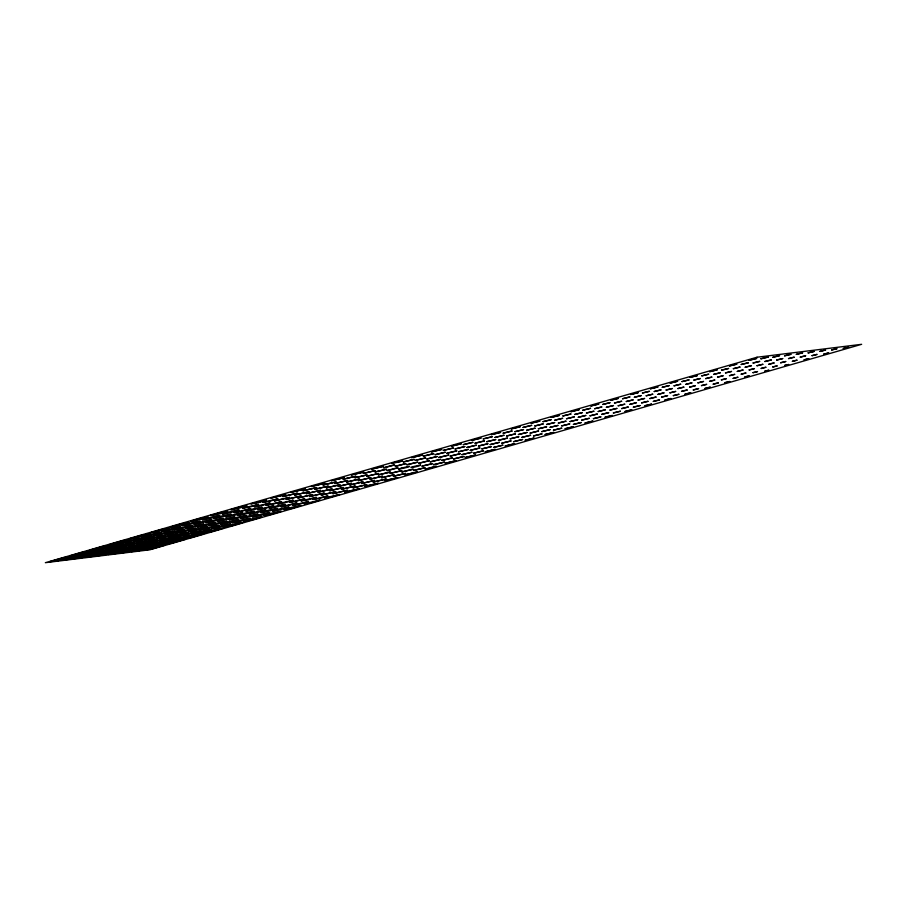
<?xml version="1.0" encoding="UTF-8"?>
<svg xmlns="http://www.w3.org/2000/svg" width="907" height="907" viewBox="0 0 907 907"><rect width="100%" height="100%" fill="white"/><g stroke="black" fill="none" stroke-linecap="round" stroke-linejoin="round"><path stroke-width="1.36" d="M61.393 560.277L75.587 556.161L83.954 555.095L69.76 559.211L61.415 560.299M84.805 557.374L98.806 553.304L107.06 552.25L93.251 556.274L84.918 557.397M130.189 538.599L142.41 535.017L150.052 533.974L137.83 537.568L130.268 538.633M145.211 540.005L157.557 536.4L165.255 535.357L152.92 538.985L145.29 540.05M139.973 547.238L153.317 543.361L161.197 542.329L148.068 546.173L140.041 547.272M141.798 547.975L128.182 551.944L119.849 553.055L133.454 549.064L141.775 547.953M153.385 546.558L139.61 550.549L131.504 551.569L145.267 547.579L153.385 546.513M177.046 532.772L188.803 529.325L196.218 528.305L184.45 531.774L177.069 532.806M188.849 522.761L177.602 526.049L170.471 527.058L181.717 523.713L188.871 522.715M171.763 540.016L184.359 536.332L192.193 535.266L179.597 538.973L171.786 540.039M188.373 532.545L176.207 536.094L168.611 537.148L180.776 533.543L188.395 532.5M199.959 531.117L187.851 534.654L180.278 535.697L192.386 532.114L199.982 531.071M203.542 532.783L215.628 529.246L223.201 528.214L211.116 531.763L203.576 532.817M242.566 522.636L231.013 526.003L223.689 527.012L235.276 523.588L242.588 522.579M657.949 394.33L664.173 392.799L658.051 394.375M664.967 399.987L671.101 398.479L665.001 400.021M675.613 391.45L669.74 392.878L675.647 391.416M693.243 389.919L698.651 388.581L693.322 389.965M703.492 381.484L697.721 382.901L703.515 381.428M734.636 374.398L729.409 375.702L734.659 374.353M765.837 367.301L760.95 368.503L765.859 367.256M794.147 357.211L788.489 358.616L794.135 357.188M792.401 361.303L797.174 360.136L792.401 361.326M812.003 355.646L817.105 354.388L812.082 355.68M394.318 462.445L391.654 463.466L399.84 461.765M399.896 461.754L402.561 460.779L394.375 462.434M401.155 468.148L398.524 469.157L399.25 469.146M407.005 467.388L409.635 466.425L408.91 466.391M412.889 466.686C405.146 469.225 422.311 465.71 420.44 464.974M401.427 468.069L408.751 466.402M406.733 467.468L399.409 469.123M412.991 466.663L420.383 464.974M393.627 465.008L383.366 467.763L384.092 467.763M384.307 467.74L394.568 465.019L393.842 464.985M395.917 466.289L406.041 463.568L395.146 466.255L395.883 466.289M397.107 467.842L386.779 470.574L387.504 470.608M387.799 470.574L398.116 467.831L397.402 467.797M435.473 466.357L425.111 469.146L425.837 469.134M426.177 469.1L436.528 466.345L435.813 466.311M49.692 561.716L58.116 560.662L72.424 556.513L63.978 557.578L49.692 561.716M69.828 555.934L77.979 554.903L91.822 550.878L83.659 551.921L69.862 555.912M73.127 558.803L81.415 557.76L95.507 553.678L87.197 554.733L73.161 558.78M81.551 554.472L89.634 553.451L103.364 549.449L95.258 550.504L81.551 554.472M89.952 550.141L97.843 549.143L111.232 545.232L103.33 546.275L89.997 550.118M93.262 553.021L101.278 552.012L114.906 548.032L106.867 549.075L93.308 552.998M101.686 548.69L109.498 547.703L122.762 543.815L114.928 544.846L101.686 548.69M96.505 555.9L104.702 554.869L118.624 550.832L110.416 551.875L96.505 555.9M110.087 544.359L117.706 543.395L130.642 539.608L123.001 540.617L110.132 544.325M104.963 551.569L112.921 550.56L126.458 546.615L118.477 547.647L105.065 551.513M113.398 547.227L121.141 546.252L134.304 542.397L126.538 543.418L113.443 547.204M108.182 554.46L116.345 553.429L130.211 549.404L122.026 550.447L108.182 554.46M121.81 542.896L129.361 541.944L142.172 538.191L134.599 539.189L121.867 542.862M116.652 550.118L124.565 549.109L138.023 545.186L130.086 546.218L116.697 550.084M125.098 545.776L132.796 544.801L145.857 540.98L138.147 541.989L125.143 545.742M133.533 541.445L141.004 540.493L153.714 536.785L146.208 537.76L133.533 541.445M128.329 548.667L136.209 547.669L149.61 543.769L141.696 544.79L128.329 548.667M141.946 537.114L149.496 536.116L161.571 532.556L154.269 533.531L142.002 537.08M136.787 544.325L144.44 543.361L157.421 539.552L149.757 540.561L136.787 544.325M150.335 532.783L157.716 531.808L169.462 528.339L162.353 529.291L150.403 532.749M153.668 535.652L160.868 534.733L173.112 531.162L165.879 532.103L153.668 535.652M148.465 542.874L156.072 541.91L168.997 538.146L161.367 539.132L148.465 542.874M162.081 531.321L169.382 530.357L180.981 526.933L173.951 527.874L162.138 531.287M143.136 550.13L151.242 549.109L165.017 545.096L156.888 546.15L143.181 550.107M156.934 538.531L164.303 537.602L176.82 533.951L169.428 534.915L156.934 538.531M151.639 545.776L159.485 544.79L172.795 540.901L164.938 541.921L151.684 545.753M165.38 534.2L172.806 533.225L184.654 529.722L177.489 530.686L165.437 534.166M160.131 541.434L167.716 540.47L180.595 536.706L172.988 537.704L160.188 541.4M173.804 529.858L181.037 528.906L192.511 525.516L185.255 526.525L173.804 529.858M182.205 525.527L189.268 524.597L200.39 521.298L193.622 522.217L182.273 525.493M163.283 544.336L171.117 543.35L184.416 539.461L176.559 540.493L163.328 544.313M190.595 521.208L197.488 520.289L208.293 517.103L201.365 518.056L190.595 521.208M185.516 528.407L192.692 527.455L204.064 524.099L196.853 525.096L185.516 528.407M193.939 524.076L200.923 523.146L211.921 519.881L204.903 520.867L193.939 524.076M188.758 531.298L196.105 530.323L207.794 526.876L200.708 527.829L188.815 531.264M202.34 519.745L209.154 518.838L219.8 515.675L212.952 516.639L202.408 519.7M183.429 538.543L190.98 537.59L203.803 533.838L196.229 534.835L183.429 538.543M197.216 526.956L204.347 526.003L215.617 522.67L208.769 523.6L197.273 526.91M210.719 515.425L217.363 514.53L227.702 511.48L221.376 512.319L210.787 515.38M191.933 534.2L199.483 533.203L211.58 529.643L204.007 530.674L191.933 534.2M205.651 522.613L212.578 521.695L223.462 518.464L216.501 519.45L205.651 522.613M200.424 529.847L207.737 528.883L219.381 525.448L212.034 526.457L200.424 529.847M214.063 518.282L220.809 517.375L231.33 514.258L224.551 515.221L214.143 518.237M208.893 525.504L215.991 524.563L227.192 521.253L220.378 522.171L208.961 525.47M222.464 513.963L229.04 513.067L239.21 510.04L232.6 510.981L222.464 513.963M217.351 521.162L224.233 520.244L235.015 517.047L228.099 518.022L217.419 521.128M230.832 509.632L237.249 508.77L247.123 505.845L241.047 506.662L230.911 509.587M212.079 528.407L219.086 527.511L230.979 524.042L223.95 524.96L212.079 528.407M225.786 516.831L232.464 515.924L242.861 512.863L236.149 513.793L225.786 516.831M220.56 524.053L227.634 523.124L238.779 519.824L231.682 520.811L220.56 524.053M234.199 512.5L240.695 511.616L250.729 508.623L234.278 512.455M229.04 519.711L235.877 518.804L246.591 515.618L239.709 516.593L229.04 519.711M242.588 508.169L248.915 507.308L258.62 504.405L242.588 508.169M237.487 515.369L244.119 514.484L254.414 511.412L247.747 512.364L237.487 515.369M250.956 503.85L257.135 503.011L266.545 500.188L251.035 503.804M232.226 522.613L239.267 521.684L250.377 518.407L243.291 519.382L232.226 522.613M245.922 511.038L252.361 510.165L262.27 507.24L255.797 508.147L245.922 511.038M240.706 518.271L247.52 517.353L258.166 514.212L251.318 515.165L240.706 518.271M254.334 506.707L260.581 505.857L270.139 503L254.414 506.662M249.176 513.929L255.774 513.033L265.989 509.995L259.357 510.936L249.176 513.929M262.713 502.387L268.801 501.548L278.041 498.771L262.803 502.331M243.858 521.174L250.899 520.244L261.987 516.979L254.924 517.942L243.858 521.174M257.622 509.587L264.005 508.714L273.812 505.789L257.622 509.587M271.068 498.068L285.966 494.553L271.159 498.011M252.361 516.82L259.164 515.913L269.764 512.784L263.279 513.645L252.441 516.786M266.057 505.256L272.247 504.405L281.669 501.605L266.057 505.256M260.853 512.478L267.406 511.593L277.565 508.589L271.329 509.428L260.921 512.432M274.458 500.925L289.548 497.399L274.458 500.925M269.322 508.135L275.66 507.274L285.388 504.394L279.005 505.29L269.322 508.135M282.837 496.594L297.451 493.147L282.927 496.548M264.005 515.38L270.796 514.473L281.385 511.333L274.56 512.296L264.005 515.38M277.769 503.793L283.902 502.954L293.222 500.154L277.769 503.793M291.181 492.286L305.387 488.918L291.181 492.286M272.508 511.038L279.05 510.153L289.163 507.138L282.587 508.079L272.588 510.992M286.193 499.462L301.079 495.982L286.193 499.462M280.989 506.684L287.304 505.823L296.963 502.932L281.068 506.639M294.582 495.131L308.958 491.73L294.582 495.131M289.458 502.342L295.546 501.503L304.775 498.759L289.458 502.342M302.961 490.812L316.872 487.512L303.051 490.755M284.152 509.587L290.682 508.714L300.773 505.698L294.208 506.639L284.152 509.587M297.904 498.011L312.62 494.564L297.904 498.011M311.294 486.503L324.808 483.284L311.294 486.503M292.655 505.244L298.936 504.383L308.561 501.503L292.655 505.244M306.317 493.669L320.477 490.313L306.317 493.669M301.135 500.891L307.19 500.063L316.362 497.308L301.226 500.845M314.718 489.349L328.368 486.107L314.808 489.292M309.604 496.548L324.173 493.102L309.604 496.548M323.073 485.03L336.293 481.878L323.175 484.973M304.298 503.804L310.568 502.943L320.171 500.074L304.298 503.804M318.04 492.218L332.019 488.93L318.04 492.218M331.406 480.71L344.241 477.649L331.406 480.71M312.802 499.451L318.833 498.623L327.949 495.88L312.802 499.451M326.452 487.887L339.887 484.689L326.452 487.887M321.282 495.109L335.749 491.685L321.282 495.109M334.842 483.556L347.789 480.472L334.932 483.499M329.74 490.766L343.572 487.478L329.831 490.71M343.186 479.247L355.714 476.243L343.186 479.247M324.445 498.011L330.465 497.183L339.558 494.451L324.445 498.011M338.175 486.424L351.428 483.306L338.175 486.424M351.508 474.928L363.673 472.048L351.508 474.928M332.937 493.657L347.347 490.256L332.937 493.657M346.587 482.093L359.297 479.055L346.587 482.093M341.417 489.315L355.147 486.05L341.417 489.315M354.954 477.774L367.199 474.871L355.068 477.717M349.875 484.973L362.97 481.855L349.875 484.973M363.299 473.454L375.135 470.608L363.299 473.454M344.592 492.218L358.957 488.816L344.592 492.218M358.31 480.642L370.827 477.638L358.31 480.642M371.609 469.157L383.117 466.379L371.609 469.157M353.084 487.864L366.745 484.655L353.084 487.864M366.711 476.311L378.707 473.465L366.813 476.243M361.564 483.522L374.546 480.427L361.564 483.522M375.079 471.991L386.62 469.202L375.192 471.923M370.022 479.179L382.38 476.22L370.022 479.179M364.727 486.424L378.355 483.227L364.829 486.367M378.446 474.849L390.237 472.048L378.446 474.849M373.231 482.082L386.133 479.032L373.231 482.082M381.7 477.728L393.944 474.803L381.7 477.728M390.157 473.397L401.778 470.631L390.157 473.397M403.445 461.912L414.068 459.373L403.445 461.912M384.874 480.642L397.742 477.604L384.976 480.574M411.665 457.616L422.14 455.121L411.665 457.616M393.377 476.288L405.531 473.409L393.377 476.288M406.914 464.747L417.583 462.196L406.914 464.747M401.846 471.946L413.343 469.202L401.948 471.878M415.168 460.45L425.61 457.91L415.27 460.382M423.399 456.153L433.648 453.67L423.399 456.153M405.021 474.849L417.141 471.935L405.021 474.849M418.603 463.296L429.147 460.733L418.603 463.296M431.607 451.867L441.72 449.418L431.607 451.867M413.513 470.495L424.93 467.74L413.513 470.495M426.88 458.999L437.151 456.538L426.88 458.999M421.982 466.153L432.752 463.579L422.084 466.085M435.122 454.702L445.178 452.253L435.122 454.702M430.281 461.844L440.723 459.35L430.281 461.844M443.342 450.405L453.239 448.001L443.342 450.405M438.569 457.536L448.716 455.076L438.569 457.536M451.539 446.131L461.323 443.75L451.539 446.131M433.625 464.713L444.351 462.105L433.625 464.713M446.834 453.239L456.731 450.881L446.834 453.239M441.947 460.405L452.31 457.922L441.947 460.405M455.076 448.942L464.769 446.595L455.076 448.942M450.257 456.096L460.28 453.693L450.257 456.096M463.296 444.657L472.83 442.344L463.296 444.657M445.269 463.273L455.96 460.711L445.269 463.273M458.534 451.788L468.284 449.418L458.534 451.788M471.481 440.383L480.925 438.115L471.481 440.383M453.602 458.953L463.908 456.459L453.602 458.953M466.799 447.491L476.3 445.178L466.799 447.491M461.924 454.645L471.867 452.264L461.924 454.645M475.03 443.194L484.349 440.938L475.03 443.194M470.223 450.337L479.848 448.001L470.223 450.337M483.227 438.909L492.422 436.675L483.329 438.852M465.246 457.513L475.517 455.019L465.246 457.513M478.499 446.029L487.853 443.761L478.499 446.029M491.401 434.634L500.539 432.412L491.401 434.634M473.579 453.205L483.465 450.802L473.579 453.205M486.753 441.743L495.88 439.521L486.844 441.675M481.9 448.886L491.435 446.607L481.9 448.886M494.973 437.446L503.941 435.269L494.973 437.446M490.188 444.577L499.417 442.344L490.188 444.577M503.17 433.172L512.024 431.018L503.17 433.172M485.222 451.765L495.075 449.362L485.222 451.765M498.465 440.28L507.421 438.104L498.465 440.28M511.321 428.898L520.153 426.743L511.321 428.898M493.555 447.446L503.022 445.144L493.657 447.389M506.707 435.984L515.459 433.863L506.707 435.984M501.866 443.138L510.992 440.949L501.866 443.138M514.915 431.698L523.532 429.612L514.915 431.698M510.165 438.829L518.974 436.686L510.256 438.773M523.09 427.424L531.638 425.349L523.09 427.424M505.199 446.006L514.643 443.716L505.301 445.949M518.419 434.532L526.99 432.446L518.419 434.532M531.23 423.15L539.778 421.109L531.23 423.15M513.532 441.686L522.591 439.487L513.532 441.686M526.661 430.235L535.039 428.206L526.661 430.235M521.842 437.378L530.55 435.258L521.842 437.378M534.847 425.95L543.123 423.943L534.847 425.95M530.13 433.07L538.543 431.029L530.13 433.07M543.01 421.676L551.252 419.68L543.1 421.63M525.176 440.246L534.2 438.058L525.266 440.19M538.384 428.773L546.57 426.823L538.384 428.773M551.127 417.413L559.415 415.406L551.127 417.413M533.509 435.938L542.148 433.863L533.599 435.882M546.604 424.487L554.63 422.571L546.604 424.487M541.808 431.619L550.118 429.612L541.808 431.619M554.778 420.213L562.737 418.274L554.869 420.156M550.084 427.322L558.122 425.406L550.175 427.265M562.918 415.939L570.877 414.011L562.918 415.939M545.152 434.487L553.758 432.401L545.152 434.487M558.338 423.025L566.149 421.154L558.417 422.979M571.013 411.676L579.063 409.726L571.013 411.676M553.474 430.179L561.705 428.183L553.474 430.179M566.535 418.739L574.233 416.903L566.535 418.739M561.784 425.871L569.687 423.954L561.784 425.871M574.698 414.465L582.351 412.606L574.698 414.465M570.05 421.574L577.691 419.737L570.05 421.574M582.816 410.202L590.514 408.331L582.816 410.202M565.129 428.739L573.315 426.743L565.208 428.682M578.281 417.277L585.741 415.463L578.281 417.277M590.888 405.951L598.722 404.068L590.888 405.951M573.451 424.419L581.262 422.526L573.451 424.419M586.466 412.991L593.836 411.234L586.466 412.991M581.75 420.111L589.244 418.32L581.75 420.111M594.607 408.728L601.976 406.937L594.686 408.683M590.015 415.814L597.271 414.057L590.015 415.814M602.702 404.465L610.162 402.651L602.781 404.42M585.106 422.979L592.872 421.097L585.106 422.979M598.223 411.529L605.332 409.805L598.223 411.529M610.74 400.225L618.404 398.388L610.819 400.168M593.427 418.671L600.831 416.891L593.427 418.671M606.386 407.254L613.449 405.565L606.386 407.254M601.715 414.363L608.812 412.64L601.794 414.318M614.504 402.991L621.612 401.257L614.504 402.991M609.957 410.066L616.851 408.422L609.957 410.066M622.565 398.74L629.832 396.971L622.565 398.74M605.082 417.22L612.429 415.44L605.15 417.175M618.155 405.78L624.934 404.159L618.234 405.735M630.58 394.5L638.109 392.697L630.58 394.5M613.393 412.912L620.388 411.234L613.393 412.912M626.295 401.518L633.075 399.896L626.295 401.518M621.68 408.603L628.381 406.982L621.749 408.569M634.378 397.255L641.272 395.577L634.378 397.255M629.912 404.318L636.431 402.731L629.98 404.273M642.405 393.014L649.525 391.28L642.485 392.969M625.048 411.472L631.986 409.805L625.127 411.427M638.074 400.044L644.548 398.468L638.074 400.044M650.387 388.774L657.824 387.006L650.387 388.774M633.369 407.152L639.957 405.576L633.369 407.152M646.181 395.781L652.723 394.194L646.181 395.781M641.634 402.855L647.961 401.325L641.634 402.855M654.23 391.529L660.954 389.897L654.23 391.529M649.843 398.57L656.033 397.062L649.843 398.57M662.223 387.289L669.241 385.588L662.303 387.255M645.024 405.712L651.543 404.125L645.024 405.712M670.182 383.071L677.574 381.269L670.182 383.071M653.335 401.404L659.514 399.919L653.335 401.404M666.055 390.044L672.393 388.502L666.112 390.01M661.588 397.107L667.541 395.656L661.588 397.107M674.06 385.804L680.669 384.205L674.06 385.804M682.019 381.586L688.991 379.908L682.019 381.586M677.869 388.57L683.833 387.142L677.869 388.57M689.944 377.357L697.347 375.589L689.944 377.357M673.3 395.645L679.082 394.25L673.368 395.611M685.885 384.319L692.098 382.845L685.953 384.285M681.531 391.359L687.132 390.021L681.531 391.359M693.855 380.09L700.408 378.502L693.923 380.056M689.671 387.085L695.284 385.724L689.671 387.085M701.78 375.872L708.764 374.183L701.859 375.827M684.978 394.205L690.669 392.822L684.978 394.205M709.693 371.655L717.131 369.852L709.693 371.655M705.691 378.604L711.825 377.119L705.691 378.604M701.462 385.611L706.746 384.33L701.519 385.577M713.616 374.387L720.181 372.822L713.616 374.387M709.535 381.359L714.943 380.044L709.591 381.325M721.519 370.169L728.559 368.469L721.519 370.169M704.954 388.445L710.226 387.187L704.954 388.445M717.528 377.119L723.242 375.736L717.584 377.085M729.409 365.963L736.949 364.126L729.489 365.918M713.219 384.149L718.242 382.924L713.219 384.149M725.453 372.902L731.598 371.417L725.521 372.868M721.348 379.874L726.382 378.673L721.405 379.84M733.355 368.684L739.976 367.074L733.355 368.684M741.234 364.478L748.388 362.766L741.234 364.478M724.931 382.686L729.784 381.53L724.931 382.686M737.289 371.417L743.014 370.022L737.289 371.417M749.103 360.272L756.789 358.401L749.182 360.226M733.151 378.4L737.844 377.255L733.151 378.4M745.18 367.21L751.404 365.691L745.18 367.21M741.189 374.149L746.087 372.981L741.246 374.126M753.059 362.993L759.817 361.36L753.127 362.959M749.125 369.931L754.431 368.639L749.171 369.897M760.928 358.787L768.229 357.018L760.928 358.787M744.896 376.938L749.352 375.872L744.942 376.904M757.005 365.725L762.832 364.308L757.005 365.725M753.025 372.664L757.504 371.575L753.025 372.664M764.873 361.519L771.245 359.966L764.873 361.519M772.73 357.313L779.669 355.623L772.809 357.267M768.83 364.24L774.261 362.913L768.887 364.206M764.839 371.19L768.943 370.192L764.884 371.156M776.687 360.034L782.684 358.582L776.687 360.034M772.775 366.961L777.288 365.872L772.821 366.938M784.544 355.827L791.119 354.263L784.612 355.793M780.632 362.755L785.711 361.53L780.632 362.755M784.578 365.487L788.739 364.489L784.623 365.464M796.335 354.354L802.57 352.846L796.335 354.354M800.269 357.086L805.609 355.805L800.269 357.086M808.114 352.88L814.044 351.44L808.114 352.88M804.158 359.818L808.693 358.719L804.158 359.818M819.883 351.417L825.54 350.034L819.883 351.417M823.726 354.161L828.669 352.959L823.726 354.161M831.606 349.955L837.07 348.651L831.662 349.921M843.295 348.503L848.635 347.2L843.295 348.503M757.005 357.233L45.35 562.691L149.995 549.767L861.65 344.309L757.005 357.233"/></g></svg>
